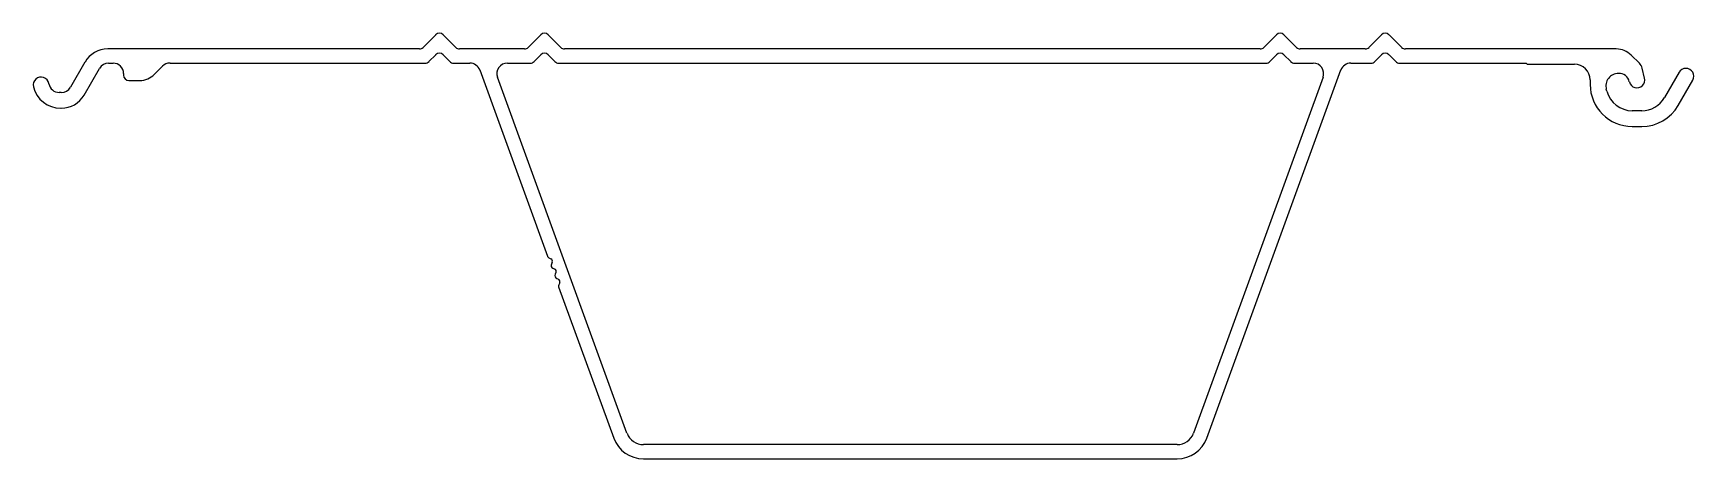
# Model space of a CAD drawing. Extents: x 1323 to 1481, y 2250 to 2291.
import ezdxf

# ---------------------------------------------------------------- set-up
doc = ezdxf.new("R2010")
doc.units = 0
doc.layers.get('0').update_dxf_attribs({"linetype": 'CONTINUOUS'})

msp = doc.modelspace()

# ---------------------------------------------------------------- linework, layer by layer
for p, q in [((1361.52, 2290.72), (1360.32, 2289.52)), ((1363.43, 2289.52), (1362.23, 2290.72)), ((1371.52, 2290.72), (1370.32, 2289.52)), ((1373.43, 2289.52), (1372.23, 2290.72)), ((1441.52, 2290.72), (1440.32, 2289.52)), ((1443.43, 2289.52), (1442.23, 2290.72)), ((1451.52, 2290.72), (1450.32, 2289.52)), ((1453.43, 2289.52), (1452.23, 2290.72)), ((1328.15, 2288.12), (1326.77, 2285.73)), ((1359.97, 2289.37), (1330.32, 2289.37)), ((1330.4, 2288.02), (1330.82, 2288.02)), ((1336.24, 2288.02), (1360.53, 2288.02)), ((1360.88, 2288.17), (1361.52, 2288.81)), ((1362.23, 2288.81), (1362.87, 2288.17)), ((1363.22, 2288.02), (1364.77, 2288.02)), ((1369.97, 2289.37), (1363.78, 2289.37)), ((1368.34, 2288.02), (1370.53, 2288.02)), ((1370.88, 2288.17), (1371.52, 2288.81)), ((1372.23, 2288.81), (1372.87, 2288.17)), ((1373.22, 2288.02), (1440.53, 2288.02)), ((1439.97, 2289.37), (1373.78, 2289.37)), ((1440.88, 2288.17), (1441.52, 2288.81)), ((1442.23, 2288.81), (1442.87, 2288.17)), ((1443.22, 2288.02), (1445.01, 2288.02)), ((1449.97, 2289.37), (1443.78, 2289.37)), ((1448.58, 2288.02), (1450.53, 2288.02)), ((1450.88, 2288.17), (1451.52, 2288.81)), ((1452.23, 2288.81), (1452.87, 2288.17)), ((1453.22, 2288.02), (1465.26, 2288.02)), ((1473.85, 2289.37), (1453.78, 2289.37)), ((1465.26, 2288.02), (1465.36, 2287.92)), ((1465.36, 2287.92), (1469.86, 2287.92)), ((1476.05, 2288), (1475.26, 2288.79)), ((1328.07, 2284.98), (1329.54, 2287.52)), ((1331.82, 2287.02), (1331.82, 2286.87)), ((1332.32, 2286.37), (1333.35, 2286.37)), ((1334.76, 2286.96), (1335.53, 2287.73)), ((1365.71, 2287.37), (1372.16, 2269.64)), ((1379.72, 2252.81), (1367.4, 2286.68)), ((1445.95, 2286.68), (1433.62, 2252.81)), ((1434.89, 2252.35), (1447.64, 2287.37)), ((1471.36, 2286.42), (1471.36, 2285.99)), ((1474.06, 2287.04), (1474.07, 2287.04)), ((1476.55, 2286.6), (1476.31, 2287.54)), ((1479.82, 2287.15), (1478.44, 2284.74)), ((1479.74, 2283.99), (1481.12, 2286.4)), ((1324.72, 2286.06), (1324.71, 2286.08)), ((1325.9, 2285.23), (1325.7, 2285.23)), ((1472.95, 2285.34), (1472.9, 2285.52)), ((1475.09, 2286.25), (1475.09, 2286.23)), ((1325.84, 2283.73), (1325.9, 2283.73)), ((1476.27, 2283.49), (1475.37, 2283.49)), ((1475.36, 2281.99), (1476.27, 2281.99)), ((1372.29, 2269.49), (1372.49, 2269.4)), ((1372.61, 2269.07), (1372.53, 2268.9)), ((1372.67, 2268.51), (1372.84, 2268.43)), ((1372.96, 2268.1), (1372.88, 2267.93)), ((1373.03, 2267.53), (1373.2, 2267.45)), ((1373.22, 2266.73), (1378.46, 2252.35)), ((1373.32, 2267.12), (1373.23, 2266.93)), ((1432.07, 2251.72), (1381.28, 2251.72)), ((1381.28, 2250.37), (1432.07, 2250.37))]:
    msp.add_line(p, q)
for centre, radius, start, end in [((1359.97, 2289.87), 0.5, 270, 314.9991), ((1361.87, 2290.37), 0.5, 45.0009, 134.9991), ((1363.78, 2289.87), 0.5, 225.0009, 270), ((1369.97, 2289.87), 0.5, 270, 314.999), ((1371.87, 2290.37), 0.5, 45.0009, 134.999), ((1373.78, 2289.87), 0.5, 225.0009, 270), ((1439.97, 2289.87), 0.5, 270, 314.9991), ((1441.87, 2290.37), 0.5, 45.0011, 134.9991), ((1443.78, 2289.87), 0.5, 225.0011, 270), ((1449.97, 2289.87), 0.5, 270, 314.9991), ((1451.87, 2290.37), 0.5, 45.0009, 134.9991), ((1453.78, 2289.87), 0.5, 225.0009, 270), ((1330.32, 2286.87), 2.5, 90, 149.9996), ((1330.4, 2287.02), 1, 90, 149.9999), ((1330.82, 2287.02), 1, 0, 90), ((1336.24, 2287.02), 1, 90, 135.0009), ((1360.53, 2288.52), 0.5, 270, 314.9999), ((1361.87, 2288.46), 0.5, 45.0001, 134.9999), ((1363.22, 2288.52), 0.5, 225.0001, 270), ((1364.77, 2287.02), 1, 20, 90), ((1368.34, 2287.02), 1, 90, 200), ((1370.53, 2288.52), 0.5, 270, 314.9998), ((1371.87, 2288.46), 0.5, 45.0001, 134.9998), ((1373.22, 2288.52), 0.5, 225.0001, 270), ((1440.53, 2288.52), 0.5, 270, 315), ((1441.87, 2288.46), 0.5, 45.0003, 135), ((1443.22, 2288.52), 0.5, 225.0003, 270), ((1445.01, 2287.02), 1, 340, 90), ((1448.58, 2287.02), 1, 90, 160), ((1450.53, 2288.52), 0.5, 270, 315), ((1451.87, 2288.46), 0.5, 45, 135), ((1453.22, 2288.52), 0.5, 225, 270), ((1469.86, 2286.42), 1.5, 0, 90), ((1473.85, 2287.37), 2, 44.9989, 90), ((1475.34, 2287.3), 1, 14.2553, 44.9989), ((1323.97, 2285.95), 0.749, 9.993, 193.5357), ((1332.32, 2286.87), 0.5, 180, 270), ((1333.35, 2288.37), 2, 270, 315.0009), ((1474.06, 2285.84), 1.2, 90, 195.1197), ((1474.11, 2286.04), 1, 12.4347, 92.4749), ((1475.82, 2286.42), 0.751, 194.2416, 14.2553), ((1480.47, 2286.77), 0.75, 330, 150), ((1325.84, 2286.4), 2.67, 193.5357, 270), ((1325.7, 2286.23), 1, 189.993, 270), ((1325.9, 2286.23), 1, 270.0002, 329.9996), ((1325.9, 2286.23), 2.5, 269.9898, 329.9999), ((1475.36, 2285.99), 4, 180, 270), ((1475.37, 2285.99), 2.5, 195.1197, 270), ((1476.27, 2285.99), 2.5, 270, 330), ((1476.27, 2285.99), 4, 270, 330), ((1372.4, 2269.72), 0.25, 200, 245), ((1372.38, 2269.18), 0.25, 335, 65), ((1372.8, 2268.78), 0.3, 155, 245), ((1372.74, 2268.2), 0.25, 335, 65), ((1373.16, 2267.8), 0.3, 155, 245), ((1373.09, 2267.22), 0.25, 335, 65), ((1373.45, 2266.82), 0.25, 155, 200), ((1381.28, 2253.37), 3, 200, 270), ((1381.28, 2253.37), 1.65, 200, 270), ((1432.07, 2253.37), 1.65, 270, 340), ((1432.07, 2253.37), 3, 270, 340)]:
    msp.add_arc(centre, radius, start, end)

doc.saveas('drawing.dxf')
